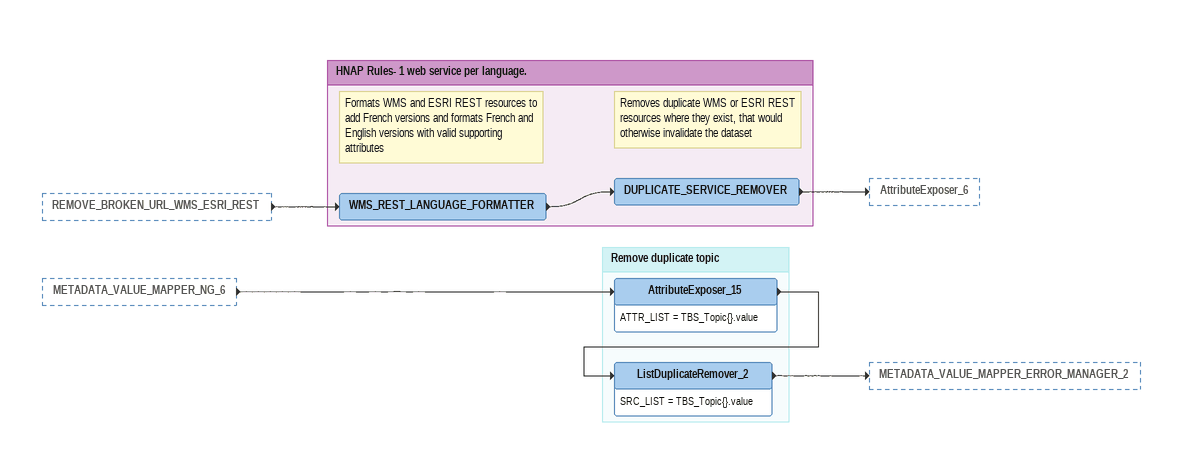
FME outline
REMOVE_BROKEN_URL_WMS_ESRI_REST [outside]
    -> WMS_REST_LANGUAGE_FORMATTER
METADATA_VALUE_MAPPER_NG_6 [outside]
    -> AttributeExposer_15

Bookmark: HNAP Rules- 1 web service per language.
Note: Formats WMS and ESRI REST resources to add French versions and formats French and English versions with valid supporting attributes
WMS_REST_LANGUAGE_FORMATTER
    -> DUPLICATE_SERVICE_REMOVER
Note: Removes duplicate WMS or ESRI REST resources where they exist, that would otherwise invalidate the dataset
DUPLICATE_SERVICE_REMOVER
    -> AttributeExposer_6

Bookmark: Remove duplicate topic
AttributeExposer_15
    ATTR_LIST = TBS_Topic{}.value
    -> ListDuplicateRemover_2
ListDuplicateRemover_2
    SRC_LIST = TBS_Topic{}.value
    -> METADATA_VALUE_MAPPER_ERROR_MANAGER_2
